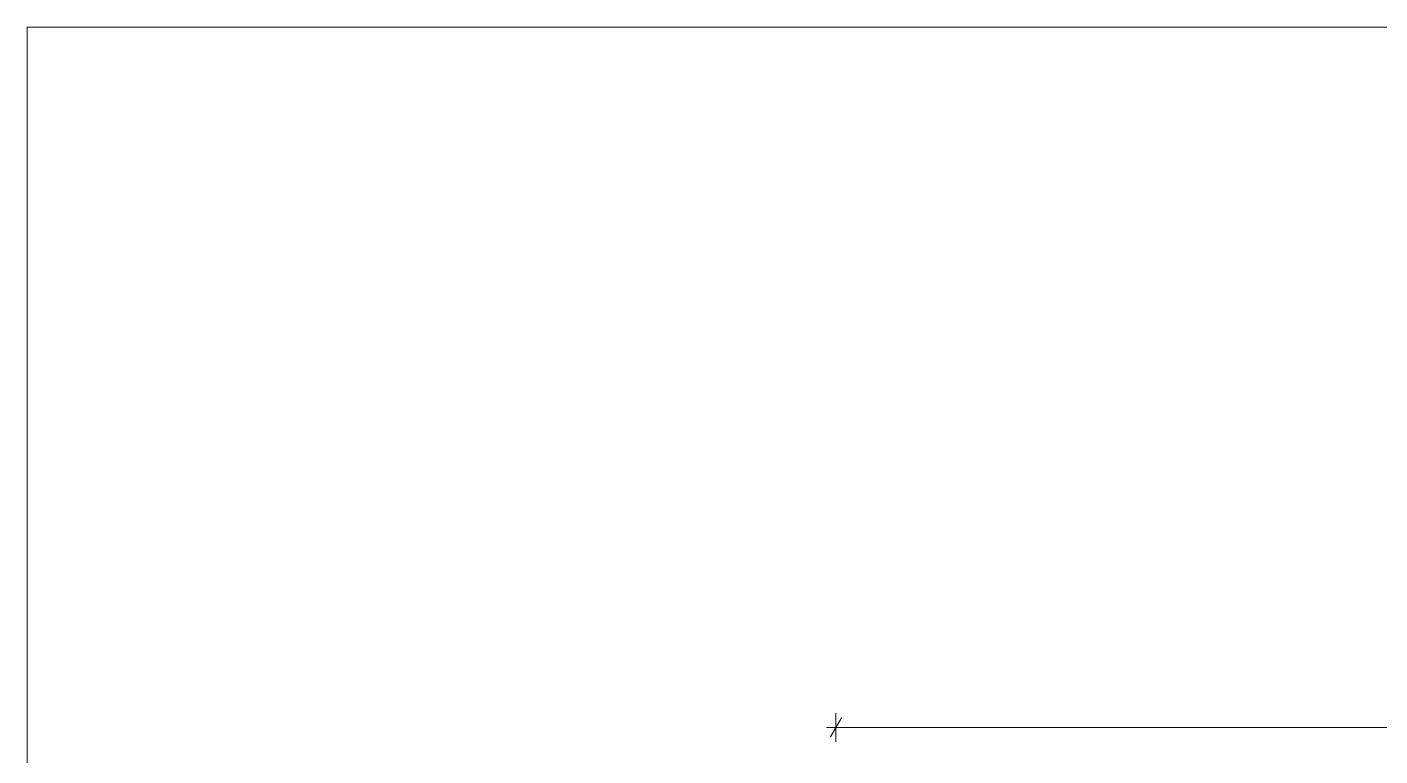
# Model space of a CAD drawing. Header units: feet. Extents: x 2566339 to 2624673, y -124111 to -81443.
# Drawn here: x 2566339 to 2584024, y -90962 to -81443 of the extents above; entities that cross this region are included whole.
import ezdxf

# ---------------------------------------------------------------- set-up
doc = ezdxf.new("R2010")
doc.units = ezdxf.units.FT
doc.header["$MEASUREMENT"] = 0
doc.layers.add('Dimensioning - General', color=7, linetype='Continuous')
doc.layers.add('Shell - Roof_Pen_No__21', color=7, linetype='Continuous', lineweight=5)

msp = doc.modelspace()

# ---------------------------------------------------------------- linework, layer by layer
at = {"layer": 'Dimensioning - General', "color": 7, "linetype": 'Continuous', "lineweight": 5}
for p, q in [((2576984.494, -90464.236), (2576840.157, -90714.236)), ((2576912.326, -90776.736), (2576912.326, -90401.736)), ((2576790.076, -90589.236), (2576912.326, -90589.236)), ((2576912.326, -90589.236), (2599452.326, -90589.236))]:
    msp.add_line(p, q, dxfattribs=at)
at = {"layer": 'Shell - Roof_Pen_No__21', "color": 7, "linetype": 'Continuous', "lineweight": 5}
for p, q in [((2566338.662, -81442.756), (2624673.367, -81442.756)), ((2566338.662, -122442.756), (2566338.662, -81442.756))]:
    msp.add_line(p, q, dxfattribs=at)

doc.saveas('drawing.dxf')
